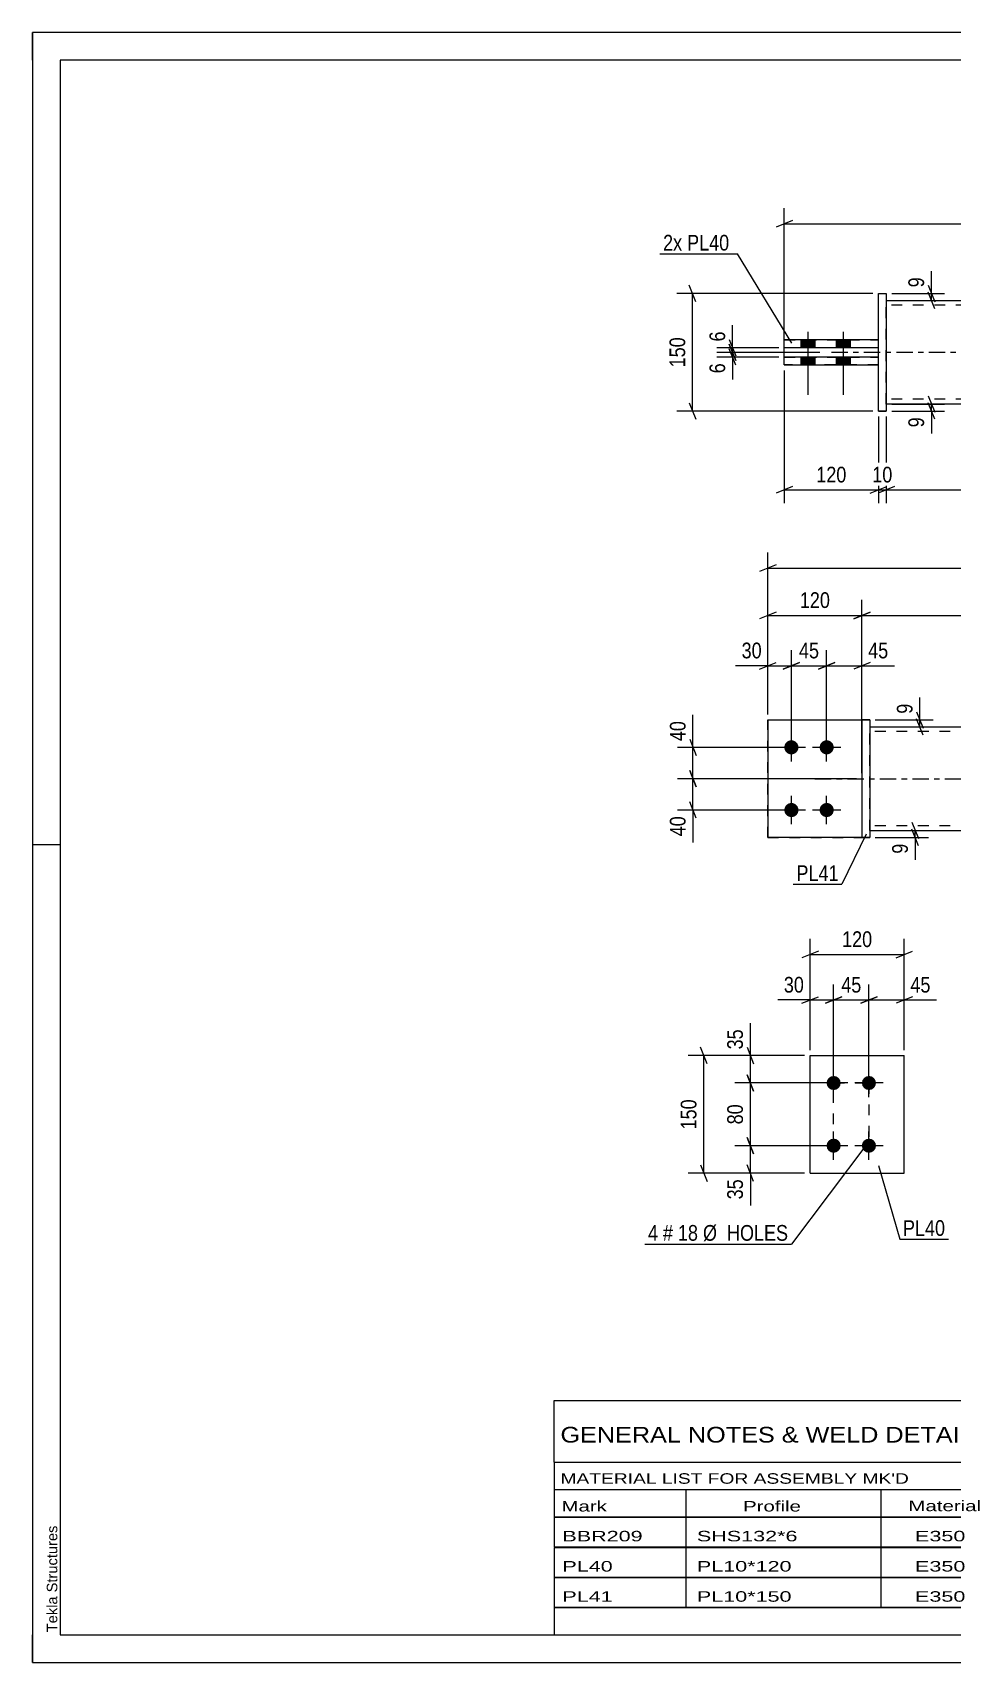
# Model space of a CAD drawing. Header units: millimetres. Extents: x 0 to 420, y 0 to 297.
# Drawn here: x 0 to 167.7, y 0 to 297 of the extents above; entities that cross this region are included whole.
import ezdxf

# ---------------------------------------------------------------- set-up
doc = ezdxf.new("R2010")
doc.units = ezdxf.units.MM
doc.linetypes.add('DXK_LINE_DOT2', pattern=[3.9198, 1.9599, -1.9599])
doc.linetypes.add('DXK_LINE_DOT3', pattern=[5.9187, 2.979, -0.9799, 0.9799, -0.9799])
doc.styles.add('Arial', font='ARIAL.TTF', dxfattribs={"height": 0.2})
doc.styles.add('Arial Narrow', font='ARIALN.TTF', dxfattribs={"height": 0.2})

# ---------------------------------------------------------------- blocks, each defined once
blk = doc.blocks.new('Unknown-581632722-1163')
at = {"color": 5, "linetype": 'Continuous'}
for p, q in [((420, 297), (0, 297)), ((0, 297), (0, 0)), ((0, 292), (0, 297)), ((415, 292), (5, 292)), ((5, 292), (5, 5)), ((5, 149), (0, 149)), ((0, 0), (0, 5)), ((5, 5), (415, 5)), ((0, 0), (420, 0))]:
    blk.add_line(p, q, dxfattribs=at)
at = {"color": 174, "linetype": 'Continuous', "style": 'Arial'}
blk.add_text('Tekla Structures', height=1.9102, rotation=90, dxfattribs=at).set_placement((4.5, 5.5))
blk = doc.blocks.new('Part-581632722-1810 - 1791')
at = {"color": 2, "linetype": 'Continuous'}
for p, q in [((152.5, 170.47), (284.75, 170.47)), ((152.5, 151.61), (284.75, 151.61))]:
    blk.add_line(p, q, dxfattribs=at)
at = {"color": 7, "linetype": 'DXK_LINE_DOT2'}
for p, q in [((152.5, 151.61), (152.5, 170.47)), ((284.75, 169.61), (152.5, 169.61)), ((284.75, 151.61), (284.75, 170.47)), ((284.75, 152.47), (152.5, 152.47))]:
    blk.add_line(p, q, dxfattribs=at)
at = {"color": 7, "linetype": 'DXK_LINE_DOT3'}
blk.add_line((142.5, 161.04), (294.75, 161.04), dxfattribs=at)
blk = doc.blocks.new('Bolt-581632722-1799 - 1791')
at = {"linetype": 'Continuous'}
for points in [[(138.22, 165.47), (137.95, 165.5), (137.69, 165.58), (137.46, 165.71), (137.26, 165.89), (137.1, 166.11), (136.99, 166.36), (136.94, 166.62), (136.94, 166.89), (136.99, 167.15), (137.1, 167.4), (137.26, 167.61), (137.46, 167.79), (137.69, 167.93), (137.95, 168.01), (138.22, 168.04), (138.48, 168.01), (138.74, 167.93), (138.97, 167.79), (139.17, 167.61), (139.33, 167.4), (139.44, 167.15), (139.49, 166.89), (139.49, 166.62), (139.44, 166.36), (139.33, 166.11), (139.17, 165.89), (138.97, 165.71), (138.74, 165.58), (138.48, 165.5)], [(144.64, 165.47), (144.38, 165.5), (144.12, 165.58), (143.89, 165.71), (143.69, 165.89), (143.53, 166.11), (143.42, 166.36), (143.37, 166.62), (143.37, 166.89), (143.42, 167.15), (143.53, 167.4), (143.69, 167.61), (143.89, 167.79), (144.12, 167.93), (144.38, 168.01), (144.64, 168.04), (144.91, 168.01), (145.17, 167.93), (145.4, 167.79), (145.6, 167.61), (145.76, 167.4), (145.87, 167.15), (145.92, 166.89), (145.92, 166.62), (145.87, 166.36), (145.76, 166.11), (145.6, 165.89), (145.4, 165.71), (145.17, 165.58), (144.91, 165.5)], [(138.22, 154.04), (137.95, 154.07), (137.69, 154.15), (137.46, 154.28), (137.26, 154.46), (137.1, 154.68), (136.99, 154.93), (136.94, 155.19), (136.94, 155.46), (136.99, 155.72), (137.1, 155.97), (137.26, 156.18), (137.46, 156.36), (137.69, 156.5), (137.95, 156.58), (138.22, 156.61), (138.48, 156.58), (138.74, 156.5), (138.97, 156.36), (139.17, 156.18), (139.33, 155.97), (139.44, 155.72), (139.49, 155.46), (139.49, 155.19), (139.44, 154.93), (139.33, 154.68), (139.17, 154.46), (138.97, 154.28), (138.74, 154.15), (138.48, 154.07)], [(144.64, 154.04), (144.38, 154.07), (144.12, 154.15), (143.89, 154.28), (143.69, 154.46), (143.53, 154.68), (143.42, 154.93), (143.37, 155.19), (143.37, 155.46), (143.42, 155.72), (143.53, 155.97), (143.69, 156.18), (143.89, 156.36), (144.12, 156.5), (144.38, 156.58), (144.64, 156.61), (144.91, 156.58), (145.17, 156.5), (145.4, 156.36), (145.6, 156.18), (145.76, 155.97), (145.87, 155.72), (145.92, 155.46), (145.92, 155.19), (145.87, 154.93), (145.76, 154.68), (145.6, 154.46), (145.4, 154.28), (145.17, 154.15), (144.91, 154.07)]]:
    blk.add_hatch(color=1, dxfattribs=at).paths.add_polyline_path(points)
at = {"color": 1, "linetype": 'Continuous'}
for p, q in [((138.22, 164.18), (138.22, 169.32)), ((144.64, 164.18), (144.64, 169.32)), ((140.79, 166.75), (135.64, 166.75)), ((147.22, 166.75), (142.07, 166.75)), ((138.22, 152.75), (138.22, 157.9)), ((144.64, 152.75), (144.64, 157.9)), ((140.79, 155.32), (135.64, 155.32)), ((147.22, 155.32), (142.07, 155.32))]:
    blk.add_line(p, q, dxfattribs=at)
blk = doc.blocks.new('Part-581632722-1820 - 1791')
at = {"color": 2, "linetype": 'Continuous'}
for p, q in [((152.5, 171.75), (151.07, 171.75)), ((151.07, 171.75), (151.07, 150.32)), ((152.5, 171.75), (152.5, 171.75)), ((152.5, 171.75), (152.5, 150.32)), ((151.07, 150.32), (152.5, 150.32))]:
    blk.add_line(p, q, dxfattribs=at)
at = {"color": 7, "linetype": 'DXK_LINE_DOT2'}
for p, q in [((151.07, 171.75), (152.5, 171.75)), ((152.5, 150.32), (151.07, 150.32))]:
    blk.add_line(p, q, dxfattribs=at)
blk = doc.blocks.new('Part-581632722-1825 - 1791')
at = {"color": 7, "linetype": 'DXK_LINE_DOT2'}
for p, q in [((133.93, 171.75), (151.07, 171.75)), ((133.93, 171.75), (151.07, 171.75)), ((133.93, 150.32), (133.93, 171.75)), ((151.07, 171.75), (151.07, 171.75)), ((151.07, 171.75), (151.07, 150.32)), ((133.93, 150.32), (151.07, 150.32)), ((151.07, 150.32), (133.93, 150.32)), ((133.93, 150.32), (133.93, 150.32))]:
    blk.add_line(p, q, dxfattribs=at)
blk = doc.blocks.new('Part-581632722-1830 - 1791')
at = {"color": 2, "linetype": 'Continuous'}
for p, q in [((133.93, 171.75), (151.07, 171.75)), ((133.93, 171.75), (133.93, 150.32)), ((151.07, 150.32), (133.93, 150.32)), ((133.93, 150.32), (133.93, 150.32))]:
    blk.add_line(p, q, dxfattribs=at)
at = {"color": 7, "linetype": 'DXK_LINE_DOT2'}
for p, q in [((133.93, 171.75), (151.07, 171.75)), ((151.07, 171.75), (151.07, 171.75)), ((151.07, 171.75), (151.07, 150.32)), ((133.93, 150.32), (151.07, 150.32)), ((133.93, 150.32), (133.93, 150.32))]:
    blk.add_line(p, q, dxfattribs=at)
blk = doc.blocks.new('Part-581632722-2156 - 2128')
at = {"color": 2, "linetype": 'Continuous'}
for p, q in [((155.5, 248.17), (287.74, 248.17)), ((287.74, 229.31), (155.5, 229.31))]:
    blk.add_line(p, q, dxfattribs=at)
at = {"color": 7, "linetype": 'DXK_LINE_DOT2'}
for p, q in [((155.5, 229.31), (155.5, 248.17)), ((287.74, 247.31), (155.5, 247.31)), ((287.74, 248.17), (287.74, 229.31)), ((287.74, 230.17), (155.5, 230.17))]:
    blk.add_line(p, q, dxfattribs=at)
at = {"color": 7, "linetype": 'DXK_LINE_DOT3'}
blk.add_line((145.5, 238.74), (297.74, 238.74), dxfattribs=at)
blk = doc.blocks.new('Part-581632722-2140 - 2128')
at = {"color": 2, "linetype": 'Continuous'}
for p, q in [((154.07, 249.46), (155.5, 249.46)), ((154.07, 228.03), (154.07, 249.46)), ((155.5, 249.45), (155.5, 249.46)), ((155.5, 249.46), (155.5, 228.03)), ((155.5, 228.03), (154.07, 228.03)), ((154.07, 228.03), (154.07, 228.03))]:
    blk.add_line(p, q, dxfattribs=at)
at = {"color": 7, "linetype": 'DXK_LINE_DOT2'}
for p, q in [((154.07, 249.45), (155.5, 249.45)), ((154.07, 228.03), (155.5, 228.03)), ((154.07, 228.03), (154.07, 228.03))]:
    blk.add_line(p, q, dxfattribs=at)
blk = doc.blocks.new('Part-581632722-2150 - 2128')
at = {"color": 2, "linetype": 'Continuous'}
for p, q in [((154.07, 237.87), (136.92, 237.87)), ((136.92, 236.44), (136.92, 237.87)), ((154.07, 236.44), (154.07, 237.87)), ((136.92, 236.44), (154.07, 236.44)), ((136.92, 236.44), (136.92, 236.44))]:
    blk.add_line(p, q, dxfattribs=at)
at = {"color": 7, "linetype": 'DXK_LINE_DOT2'}
for p, q in [((136.92, 237.87), (154.07, 237.87)), ((154.07, 236.44), (136.92, 236.44))]:
    blk.add_line(p, q, dxfattribs=at)
blk = doc.blocks.new('Part-581632722-2145 - 2128')
at = {"color": 2, "linetype": 'Continuous'}
for p, q in [((154.07, 241.01), (136.92, 241.01)), ((136.92, 239.59), (136.92, 241.01)), ((154.07, 239.58), (154.07, 241.01)), ((136.92, 239.59), (154.07, 239.59)), ((136.92, 239.58), (136.92, 239.59))]:
    blk.add_line(p, q, dxfattribs=at)
at = {"color": 7, "linetype": 'DXK_LINE_DOT2'}
for p, q in [((136.92, 241.01), (154.07, 241.01)), ((154.07, 239.58), (136.92, 239.58))]:
    blk.add_line(p, q, dxfattribs=at)
blk = doc.blocks.new('Bolt-581632722-2158 - 2128')
at = {"linetype": 'Continuous'}
for points in [[(139.92, 239.59), (142.5, 239.59), (142.5, 241.01), (139.92, 241.01)], [(139.92, 239.59), (142.5, 239.59), (142.5, 241.01), (139.92, 241.01)], [(146.35, 239.59), (148.92, 239.59), (148.92, 241.01), (146.35, 241.01)], [(146.35, 239.59), (148.92, 239.59), (148.92, 241.01), (146.35, 241.01)], [(139.92, 236.44), (142.5, 236.44), (142.5, 237.87), (139.92, 237.87)], [(139.92, 236.44), (142.5, 236.44), (142.5, 237.87), (139.92, 237.87)], [(146.35, 236.44), (148.92, 236.44), (148.92, 237.87), (146.35, 237.87)], [(146.35, 236.44), (148.92, 236.44), (148.92, 237.87), (146.35, 237.87)]]:
    blk.add_hatch(color=1, dxfattribs=at).paths.add_polyline_path(points)
at = {"color": 1, "linetype": 'Continuous'}
for p, q in [((139.92, 241.01), (139.92, 239.59)), ((139.92, 241.01), (139.92, 239.59)), ((141.21, 242.44), (141.21, 231.01)), ((141.21, 242.44), (141.21, 231.01)), ((142.5, 241.01), (142.5, 239.59)), ((142.5, 241.01), (142.5, 239.59)), ((146.35, 241.01), (146.35, 239.59)), ((146.35, 241.01), (146.35, 239.59)), ((147.64, 242.44), (147.64, 231.01)), ((147.64, 242.44), (147.64, 231.01)), ((148.92, 241.01), (148.92, 239.59)), ((148.92, 241.01), (148.92, 239.59)), ((139.92, 237.87), (139.92, 236.44)), ((139.92, 237.87), (139.92, 236.44)), ((142.5, 237.87), (142.5, 236.44)), ((142.5, 237.87), (142.5, 236.44)), ((146.35, 237.87), (146.35, 236.44)), ((146.35, 237.87), (146.35, 236.44)), ((148.92, 237.87), (148.92, 236.44)), ((148.92, 237.87), (148.92, 236.44))]:
    blk.add_line(p, q, dxfattribs=at)
blk = doc.blocks.new('Bolt-581632722-1444 - 1410')
at = {"linetype": 'Continuous'}
for points in [[(145.91, 104.3, -1), (145.91, 106.87, -1)], [(152.34, 104.3, -1), (152.34, 106.87, -1)], [(145.91, 92.87, -1), (145.91, 95.45, -1)], [(152.34, 92.87, -1), (152.34, 95.45, -1)]]:
    blk.add_hatch(color=1, dxfattribs=at).paths.add_polyline_path(points)
at = {"color": 1, "linetype": 'Continuous'}
for p, q in [((145.91, 103.02), (145.91, 108.16)), ((152.34, 103.02), (152.34, 108.16)), ((148.48, 105.59), (143.34, 105.59)), ((154.91, 105.59), (149.77, 105.59)), ((145.91, 91.59), (145.91, 96.73)), ((152.34, 91.59), (152.34, 96.73)), ((148.48, 94.16), (143.34, 94.16)), ((154.91, 94.16), (149.77, 94.16))]:
    blk.add_line(p, q, dxfattribs=at)
blk = doc.blocks.new('Part-581632722-1459 - 1410')
at = {"color": 2, "linetype": 'Continuous'}
for p, q in [((141.63, 89.16), (141.63, 110.59)), ((141.63, 110.59), (158.77, 110.59)), ((158.77, 89.16), (158.77, 110.59)), ((141.63, 89.16), (158.77, 89.16))]:
    blk.add_line(p, q, dxfattribs=at)
blk = doc.blocks.new('Rectangle-581632722-1568 - 1410')
at = {"color": 1, "linetype": 'DXK_LINE_DOT2'}
blk.add_lwpolyline([(145.91, 105.59), (152.34, 105.59), (152.34, 94.16), (145.91, 94.16), (145.91, 105.59)], close=True, dxfattribs=at)
blk = doc.blocks.new('StraightDimension-581632722-1869 - 1791')
at = {"color": 7, "linetype": 'Continuous'}
for p, q in [((150.07, 161.04), (117.44, 161.04)), ((119.69, 162.54), (120.89, 159.54)), ((120.29, 155.32), (120.29, 161.04)), ((137.22, 155.32), (117.44, 155.32)), ((120.89, 153.82), (119.69, 156.82))]:
    blk.add_line(p, q, dxfattribs=at)
at = {"color": 0}
blk.add_wipeout([(119.54, 154.8), (115.34, 154.8), (115.34, 149.94), (119.54, 149.94)], dxfattribs=at)
at = {"color": 7, "linetype": 'Continuous'}
blk.add_line((120.29, 155.32), (120.29, 149.42), dxfattribs=at)
blk.add_line((120.29, 155.32), (120.29, 149.42), dxfattribs=at)
at = {"color": 3, "style": 'Arial Narrow'}
blk.add_text('40', height=2.863, rotation=90.0002, dxfattribs=at).set_placement((118.94, 150.54))
blk = doc.blocks.new('StraightDimension-581632722-2023 - 1791')
at = {"color": 7, "linetype": 'Continuous'}
for p, q in [((133.93, 172.75), (133.93, 202.26)), ((303.32, 172.75), (303.32, 202.26)), ((135.43, 200.01), (132.43, 198.81)), ((133.93, 199.41), (303.32, 199.41)), ((301.82, 198.81), (304.82, 200.01))]:
    blk.add_line(p, q, dxfattribs=at)
at = {"color": 0}
blk.add_wipeout([(222.88, 200.16), (222.88, 204.36), (214.37, 204.36), (214.37, 200.16)], dxfattribs=at)
at = {"color": 3, "style": 'Arial Narrow'}
blk.add_text('1186', height=2.863, dxfattribs=at).set_placement((214.97, 200.76))
blk = doc.blocks.new('StraightDimension-581632722-1908 - 1791')
at = {"color": 7, "linetype": 'Continuous'}
for p, q in [((144.64, 167.75), (144.64, 184.47)), ((151.07, 172.75), (151.07, 184.47)), ((143.14, 181.02), (146.14, 182.22)), ((144.64, 181.62), (151.07, 181.62)), ((152.57, 182.22), (149.57, 181.02))]:
    blk.add_line(p, q, dxfattribs=at)
at = {"color": 0}
blk.add_wipeout([(156.45, 182.37), (156.45, 186.57), (151.6, 186.57), (151.6, 182.37)], dxfattribs=at)
at = {"color": 7, "linetype": 'Continuous'}
blk.add_line((151.07, 181.62), (156.98, 181.62), dxfattribs=at)
blk.add_line((151.07, 181.62), (156.98, 181.62), dxfattribs=at)
at = {"color": 3, "style": 'Arial Narrow'}
blk.add_text('45', height=2.863, dxfattribs=at).set_placement((152.2, 182.97))
blk = doc.blocks.new('StraightDimension-581632722-1988 - 1791')
at = {"color": 7, "linetype": 'Continuous'}
for p, q in [((133.93, 172.75), (133.93, 193.65)), ((151.07, 162.04), (151.07, 193.65)), ((135.43, 191.4), (132.43, 190.2)), ((133.93, 190.8), (151.07, 190.8)), ((149.57, 190.2), (152.57, 191.4))]:
    blk.add_line(p, q, dxfattribs=at)
at = {"color": 0}
blk.add_wipeout([(145.84, 191.55), (145.84, 195.75), (139.16, 195.75), (139.16, 191.55)], dxfattribs=at)
at = {"color": 3, "style": 'Arial Narrow'}
blk.add_text('120', height=2.863, dxfattribs=at).set_placement((139.76, 192.15))
blk = doc.blocks.new('StraightDimension-581632722-1924 - 1791')
at = {"color": 7, "linetype": 'Continuous'}
for p, q in [((138.22, 167.75), (138.22, 184.47)), ((144.64, 167.75), (144.64, 184.47)), ((136.72, 181.02), (139.72, 182.22)), ((138.22, 181.62), (144.64, 181.62)), ((146.14, 182.22), (143.14, 181.02))]:
    blk.add_line(p, q, dxfattribs=at)
at = {"color": 0}
blk.add_wipeout([(143.86, 182.37), (143.86, 186.57), (139, 186.57), (139, 182.37)], dxfattribs=at)
at = {"color": 3, "style": 'Arial Narrow'}
blk.add_text('45', height=2.863, dxfattribs=at).set_placement((139.6, 182.97))
blk = doc.blocks.new('StraightDimension-581632722-1860 - 1791')
at = {"color": 7, "linetype": 'Continuous'}
for p, q in [((153.5, 151.61), (163.18, 151.61)), ((160.18, 153.11), (161.38, 150.11)), ((161.38, 148.82), (160.18, 151.82)), ((160.78, 150.32), (160.78, 151.61)), ((153.5, 150.32), (163.18, 150.32))]:
    blk.add_line(p, q, dxfattribs=at)
at = {"color": 0}
blk.add_wipeout([(160.03, 149.8), (155.83, 149.8), (155.83, 146.77), (160.03, 146.77)], dxfattribs=at)
at = {"color": 7, "linetype": 'Continuous'}
blk.add_line((160.78, 150.32), (160.78, 146.25), dxfattribs=at)
blk.add_line((160.78, 150.32), (160.78, 146.25), dxfattribs=at)
at = {"color": 3, "style": 'Arial Narrow'}
blk.add_text('9', height=2.86, rotation=90.0002, dxfattribs=at).set_placement((159.43, 147.37))
blk = doc.blocks.new('StraightDimension-581632722-1878 - 1791')
at = {"color": 7, "linetype": 'Continuous'}
for p, q in [((137.22, 166.75), (117.44, 166.75)), ((119.69, 168.25), (120.89, 165.25)), ((120.29, 161.04), (120.29, 166.75)), ((150.07, 161.04), (117.44, 161.04)), ((120.89, 159.54), (119.69, 162.54))]:
    blk.add_line(p, q, dxfattribs=at)
at = {"color": 0}
blk.add_wipeout([(119.54, 172.13), (115.34, 172.13), (115.34, 167.28), (119.54, 167.28)], dxfattribs=at)
at = {"color": 7, "linetype": 'Continuous'}
blk.add_line((120.29, 166.75), (120.29, 172.66), dxfattribs=at)
blk.add_line((120.29, 166.75), (120.29, 172.66), dxfattribs=at)
at = {"color": 3, "style": 'Arial Narrow'}
blk.add_text('40', height=2.863, rotation=90.0002, dxfattribs=at).set_placement((118.94, 167.88))
blk = doc.blocks.new('StraightDimension-581632722-1937 - 1791')
at = {"color": 7, "linetype": 'Continuous'}
for p, q in [((133.93, 172.75), (133.93, 184.47)), ((138.22, 167.75), (138.22, 184.47)), ((132.43, 181.02), (135.43, 182.22)), ((133.93, 181.62), (138.22, 181.62)), ((139.72, 182.22), (136.72, 181.02))]:
    blk.add_line(p, q, dxfattribs=at)
at = {"color": 0}
blk.add_wipeout([(133.4, 182.37), (133.4, 186.57), (128.55, 186.57), (128.55, 182.37)], dxfattribs=at)
at = {"color": 7, "linetype": 'Continuous'}
blk.add_line((133.93, 181.62), (128.02, 181.62), dxfattribs=at)
blk.add_line((133.93, 181.62), (128.02, 181.62), dxfattribs=at)
at = {"color": 3, "style": 'Arial Narrow'}
blk.add_text('30', height=2.863, dxfattribs=at).set_placement((129.15, 182.97))
blk = doc.blocks.new('StraightDimension-581632722-1973 - 1791')
at = {"color": 7, "linetype": 'Continuous'}
for p, q in [((151.07, 162.04), (151.07, 193.65)), ((286.18, 172.75), (286.18, 193.65)), ((152.57, 191.4), (149.57, 190.2)), ((151.07, 190.8), (286.18, 190.8)), ((284.68, 190.2), (287.68, 191.4))]:
    blk.add_line(p, q, dxfattribs=at)
at = {"color": 0}
blk.add_wipeout([(221.97, 191.55), (221.97, 195.75), (215.28, 195.75), (215.28, 191.55)], dxfattribs=at)
at = {"color": 3, "style": 'Arial Narrow'}
blk.add_text('946', height=2.863, dxfattribs=at).set_placement((215.88, 192.15))
blk = doc.blocks.new('StraightDimension-581632722-2089 - 1791')
at = {"color": 7, "linetype": 'Continuous'}
for p, q in [((161.03, 173.25), (162.23, 170.25)), ((153.5, 171.75), (164.03, 171.75)), ((153.5, 170.47), (164.03, 170.47)), ((162.23, 168.97), (161.03, 171.97)), ((161.63, 170.47), (161.63, 171.75))]:
    blk.add_line(p, q, dxfattribs=at)
at = {"color": 0}
blk.add_wipeout([(160.88, 175.31), (156.68, 175.31), (156.68, 172.28), (160.88, 172.28)], dxfattribs=at)
at = {"color": 7, "linetype": 'Continuous'}
blk.add_line((161.63, 171.75), (161.63, 175.83), dxfattribs=at)
blk.add_line((161.63, 171.75), (161.63, 175.83), dxfattribs=at)
at = {"color": 3, "style": 'Arial Narrow'}
blk.add_text('9', height=2.86, rotation=90.0002, dxfattribs=at).set_placement((160.28, 172.88))
blk = doc.blocks.new('StraightDimension-581632722-2214 - 2128')
at = {"color": 7, "linetype": 'Continuous'}
for p, q in [((163.13, 250.96), (164.33, 247.96)), ((164.33, 246.67), (163.13, 249.67)), ((156.5, 249.46), (166.13, 249.46)), ((156.5, 248.17), (166.13, 248.17)), ((163.73, 248.17), (163.73, 249.46))]:
    blk.add_line(p, q, dxfattribs=at)
at = {"color": 0}
blk.add_wipeout([(162.98, 253.01), (158.78, 253.01), (158.78, 249.98), (162.98, 249.98)], dxfattribs=at)
at = {"color": 7, "linetype": 'Continuous'}
blk.add_line((163.73, 249.46), (163.73, 253.53), dxfattribs=at)
blk.add_line((163.73, 249.46), (163.73, 253.53), dxfattribs=at)
at = {"color": 3, "style": 'Arial Narrow'}
blk.add_text('9', height=2.86, rotation=90.0002, dxfattribs=at).set_placement((162.38, 250.58))
blk = doc.blocks.new('StraightDimension-581632722-2273 - 2128')
at = {"color": 7, "linetype": 'Continuous'}
for p, q in [((155.5, 227.03), (155.5, 211.27)), ((287.74, 227.03), (287.74, 211.27)), ((157, 214.27), (154, 213.07)), ((286.24, 213.07), (289.24, 214.27)), ((155.5, 213.67), (287.74, 213.67))]:
    blk.add_line(p, q, dxfattribs=at)
at = {"color": 0}
blk.add_wipeout([(224.96, 214.42), (224.96, 218.62), (218.28, 218.62), (218.28, 214.42)], dxfattribs=at)
at = {"color": 3, "style": 'Arial Narrow'}
blk.add_text('926', height=2.863, dxfattribs=at).set_placement((218.88, 215.02))
blk = doc.blocks.new('StraightDimension-581632722-2304 - 2128')
at = {"color": 7, "linetype": 'Continuous'}
for p, q in [((156.5, 229.31), (166.13, 229.31)), ((163.13, 230.81), (164.33, 227.81)), ((164.33, 226.53), (163.13, 229.53)), ((163.73, 228.03), (163.73, 229.31)), ((156.5, 228.03), (166.13, 228.03))]:
    blk.add_line(p, q, dxfattribs=at)
at = {"color": 0}
blk.add_wipeout([(162.98, 227.5), (158.78, 227.5), (158.78, 224.47), (162.98, 224.47)], dxfattribs=at)
at = {"color": 7, "linetype": 'Continuous'}
blk.add_line((163.73, 228.03), (163.73, 223.95), dxfattribs=at)
blk.add_line((163.73, 228.03), (163.73, 223.95), dxfattribs=at)
at = {"color": 3, "style": 'Arial Narrow'}
blk.add_text('9', height=2.86, rotation=90.0002, dxfattribs=at).set_placement((162.38, 225.07))
blk = doc.blocks.new('StraightDimension-581632722-2162 - 2128')
at = {"color": 7, "linetype": 'Continuous'}
for p, q in [((126.9, 241.08), (128.1, 238.08)), ((135.92, 239.58), (124.65, 239.58)), ((143.42, 238.73), (124.65, 238.73)), ((128.1, 237.23), (126.9, 240.23)), ((127.5, 238.73), (127.5, 239.58))]:
    blk.add_line(p, q, dxfattribs=at)
at = {"color": 0}
blk.add_wipeout([(126.75, 243.14), (122.55, 243.14), (122.55, 240.11), (126.75, 240.11)], dxfattribs=at)
at = {"color": 7, "linetype": 'Continuous'}
blk.add_line((127.5, 239.58), (127.5, 243.66), dxfattribs=at)
blk.add_line((127.5, 239.58), (127.5, 243.66), dxfattribs=at)
at = {"color": 3, "style": 'Arial Narrow'}
blk.add_text('6', height=2.86, rotation=90.0002, dxfattribs=at).set_placement((126.15, 240.71))
blk = doc.blocks.new('StraightDimension-581632722-2174 - 2128')
at = {"color": 7, "linetype": 'Continuous'}
for p, q in [((143.42, 238.73), (124.65, 238.73)), ((135.92, 237.87), (124.65, 237.87)), ((126.9, 240.23), (128.1, 237.23)), ((128.1, 236.37), (126.9, 239.37)), ((127.5, 237.87), (127.5, 238.73))]:
    blk.add_line(p, q, dxfattribs=at)
at = {"color": 0}
blk.add_wipeout([(126.75, 237.34), (122.55, 237.34), (122.55, 234.31), (126.75, 234.31)], dxfattribs=at)
at = {"color": 7, "linetype": 'Continuous'}
blk.add_line((127.5, 237.87), (127.5, 233.79), dxfattribs=at)
blk.add_line((127.5, 237.87), (127.5, 233.79), dxfattribs=at)
at = {"color": 3, "style": 'Arial Narrow'}
blk.add_text('6', height=2.86, rotation=90.0002, dxfattribs=at).set_placement((126.15, 234.91))
blk = doc.blocks.new('StraightDimension-581632722-2254 - 2128')
at = {"color": 7, "linetype": 'Continuous'}
for p, q in [((136.92, 235.44), (136.92, 211.27)), ((154.07, 227.03), (154.07, 211.27)), ((138.42, 214.27), (135.42, 213.07)), ((152.57, 213.07), (155.57, 214.27)), ((136.92, 213.67), (154.07, 213.67))]:
    blk.add_line(p, q, dxfattribs=at)
at = {"color": 0}
blk.add_wipeout([(148.84, 214.42), (148.84, 218.62), (142.15, 218.62), (142.15, 214.42)], dxfattribs=at)
at = {"color": 3, "style": 'Arial Narrow'}
blk.add_text('120', height=2.863, dxfattribs=at).set_placement((142.75, 215.02))
blk = doc.blocks.new('StraightDimension-581632722-2264 - 2128')
at = {"color": 7, "linetype": 'Continuous'}
for p, q in [((154.07, 227.03), (154.07, 211.27)), ((155.5, 227.03), (155.5, 211.27)), ((152.57, 213.07), (155.57, 214.27)), ((157, 214.27), (154, 213.07)), ((154.07, 213.67), (155.5, 213.67))]:
    blk.add_line(p, q, dxfattribs=at)
at = {"color": 0}
blk.add_wipeout([(157.21, 214.42), (157.21, 218.62), (152.35, 218.62), (152.35, 214.42)], dxfattribs=at)
at = {"color": 3, "style": 'Arial Narrow'}
blk.add_text('10', height=2.863, dxfattribs=at).set_placement((152.95, 215.02))
blk = doc.blocks.new('StraightDimension-581632722-2282 - 2128')
at = {"color": 7, "linetype": 'Continuous'}
for p, q in [((136.92, 237.44), (136.92, 265.01)), ((306.31, 237.46), (306.31, 265.01)), ((138.42, 262.76), (135.42, 261.56)), ((136.92, 262.16), (306.31, 262.16)), ((304.81, 261.56), (307.81, 262.76))]:
    blk.add_line(p, q, dxfattribs=at)
at = {"color": 0}
blk.add_wipeout([(225.88, 262.91), (225.88, 267.11), (217.36, 267.11), (217.36, 262.91)], dxfattribs=at)
at = {"color": 3, "style": 'Arial Narrow'}
blk.add_text('1186', height=2.863, dxfattribs=at).set_placement((217.96, 263.51))
blk = doc.blocks.new('StraightDimension-581632722-2293 - 2128')
at = {"color": 7, "linetype": 'Continuous'}
for p, q in [((120.82, 247.96), (119.62, 250.96)), ((153.07, 249.46), (117.37, 249.46)), ((120.22, 228.03), (120.22, 249.46)), ((119.62, 229.53), (120.82, 226.53)), ((153.07, 228.03), (117.37, 228.03))]:
    blk.add_line(p, q, dxfattribs=at)
at = {"color": 0}
blk.add_wipeout([(119.47, 242.08), (115.27, 242.08), (115.27, 235.4), (119.47, 235.4)], dxfattribs=at)
at = {"color": 3, "style": 'Arial Narrow'}
blk.add_text('150', height=2.863, rotation=90.0002, dxfattribs=at).set_placement((118.87, 236))
blk = doc.blocks.new('StraightDimension-581632722-1474 - 1410')
at = {"color": 7, "linetype": 'Continuous'}
for p, q in [((130.14, 107.09), (131.34, 104.09)), ((144.91, 105.59), (127.89, 105.59)), ((130.74, 94.16), (130.74, 105.59)), ((131.34, 92.66), (130.14, 95.66)), ((144.91, 94.16), (127.89, 94.16))]:
    blk.add_line(p, q, dxfattribs=at)
at = {"color": 0}
blk.add_wipeout([(129.99, 102.3), (125.79, 102.3), (125.79, 97.45), (129.99, 97.45)], dxfattribs=at)
at = {"color": 3, "style": 'Arial Narrow'}
blk.add_text('80', height=2.863, rotation=90.0002, dxfattribs=at).set_placement((129.39, 98.05))
blk = doc.blocks.new('StraightDimension-581632722-1484 - 1410')
at = {"color": 7, "linetype": 'Continuous'}
for p, q in [((140.63, 110.59), (127.89, 110.59)), ((130.14, 112.09), (131.34, 109.09)), ((130.74, 105.59), (130.74, 110.59)), ((131.34, 104.09), (130.14, 107.09)), ((144.91, 105.59), (127.89, 105.59))]:
    blk.add_line(p, q, dxfattribs=at)
at = {"color": 0}
blk.add_wipeout([(129.99, 115.97), (125.79, 115.97), (125.79, 111.11), (129.99, 111.11)], dxfattribs=at)
at = {"color": 7, "linetype": 'Continuous'}
blk.add_line((130.74, 110.59), (130.74, 116.49), dxfattribs=at)
blk.add_line((130.74, 110.59), (130.74, 116.49), dxfattribs=at)
at = {"color": 3, "style": 'Arial Narrow'}
blk.add_text('35', height=2.863, rotation=90.0002, dxfattribs=at).set_placement((129.39, 111.71))
blk = doc.blocks.new('StraightDimension-581632722-1461 - 1410')
at = {"color": 7, "linetype": 'Continuous'}
for p, q in [((130.14, 95.66), (131.34, 92.66)), ((144.91, 94.16), (127.89, 94.16)), ((130.74, 89.16), (130.74, 94.16)), ((140.63, 89.16), (127.89, 89.16)), ((131.34, 87.66), (130.14, 90.66))]:
    blk.add_line(p, q, dxfattribs=at)
at = {"color": 0}
blk.add_wipeout([(129.99, 88.63), (125.79, 88.63), (125.79, 83.78), (129.99, 83.78)], dxfattribs=at)
at = {"color": 7, "linetype": 'Continuous'}
blk.add_line((130.74, 89.16), (130.74, 83.25), dxfattribs=at)
blk.add_line((130.74, 89.16), (130.74, 83.25), dxfattribs=at)
at = {"color": 3, "style": 'Arial Narrow'}
blk.add_text('35', height=2.863, rotation=90.0002, dxfattribs=at).set_placement((129.39, 84.38))
blk = doc.blocks.new('StraightDimension-581632722-1498 - 1410')
at = {"color": 7, "linetype": 'Continuous'}
for p, q in [((140.63, 110.59), (119.42, 110.59)), ((122.87, 109.09), (121.67, 112.09)), ((122.27, 89.16), (122.27, 110.59)), ((140.63, 89.16), (119.42, 89.16)), ((121.67, 90.66), (122.87, 87.66))]:
    blk.add_line(p, q, dxfattribs=at)
at = {"color": 0}
blk.add_wipeout([(121.52, 103.22), (117.32, 103.22), (117.32, 96.53), (121.52, 96.53)], dxfattribs=at)
at = {"color": 3, "style": 'Arial Narrow'}
blk.add_text('150', height=2.863, rotation=90.0002, dxfattribs=at).set_placement((120.92, 97.13))
blk = doc.blocks.new('StraightDimension-581632722-1515 - 1410')
at = {"color": 7, "linetype": 'Continuous'}
for p, q in [((141.63, 111.59), (141.63, 123.56)), ((145.91, 106.59), (145.91, 123.56)), ((140.13, 120.11), (143.13, 121.31)), ((141.63, 120.71), (145.91, 120.71)), ((147.41, 121.31), (144.41, 120.11))]:
    blk.add_line(p, q, dxfattribs=at)
at = {"color": 0}
blk.add_wipeout([(141.1, 121.46), (141.1, 125.66), (136.24, 125.66), (136.24, 121.46)], dxfattribs=at)
at = {"color": 7, "linetype": 'Continuous'}
blk.add_line((141.63, 120.71), (135.72, 120.71), dxfattribs=at)
blk.add_line((141.63, 120.71), (135.72, 120.71), dxfattribs=at)
at = {"color": 3, "style": 'Arial Narrow'}
blk.add_text('30', height=2.863, dxfattribs=at).set_placement((136.84, 122.06))
blk = doc.blocks.new('StraightDimension-581632722-1528 - 1410')
at = {"color": 7, "linetype": 'Continuous'}
for p, q in [((145.91, 106.59), (145.91, 123.56)), ((152.34, 106.59), (152.34, 123.56)), ((144.41, 120.11), (147.41, 121.31)), ((145.91, 120.71), (152.34, 120.71)), ((153.84, 121.31), (150.84, 120.11))]:
    blk.add_line(p, q, dxfattribs=at)
at = {"color": 0}
blk.add_wipeout([(151.55, 121.46), (151.55, 125.66), (146.7, 125.66), (146.7, 121.46)], dxfattribs=at)
at = {"color": 3, "style": 'Arial Narrow'}
blk.add_text('45', height=2.863, dxfattribs=at).set_placement((147.3, 122.06))
blk = doc.blocks.new('StraightDimension-581632722-1538 - 1410')
at = {"color": 7, "linetype": 'Continuous'}
for p, q in [((152.34, 106.59), (152.34, 123.56)), ((158.77, 111.59), (158.77, 123.56)), ((150.84, 120.11), (153.84, 121.31)), ((152.34, 120.71), (158.77, 120.71)), ((160.27, 121.31), (157.27, 120.11))]:
    blk.add_line(p, q, dxfattribs=at)
at = {"color": 0}
blk.add_wipeout([(164.15, 121.46), (164.15, 125.66), (159.29, 125.66), (159.29, 121.46)], dxfattribs=at)
at = {"color": 7, "linetype": 'Continuous'}
blk.add_line((158.77, 120.71), (164.67, 120.71), dxfattribs=at)
blk.add_line((158.77, 120.71), (164.67, 120.71), dxfattribs=at)
at = {"color": 3, "style": 'Arial Narrow'}
blk.add_text('45', height=2.863, dxfattribs=at).set_placement((159.89, 122.06))
blk = doc.blocks.new('StraightDimension-581632722-1552 - 1410')
at = {"color": 7, "linetype": 'Continuous'}
for p, q in [((141.63, 111.59), (141.63, 131.86)), ((158.77, 111.59), (158.77, 131.86)), ((143.13, 129.61), (140.13, 128.41)), ((141.63, 129.01), (158.77, 129.01)), ((157.27, 128.41), (160.27, 129.61))]:
    blk.add_line(p, q, dxfattribs=at)
at = {"color": 0}
blk.add_wipeout([(153.54, 129.76), (153.54, 133.96), (146.85, 133.96), (146.85, 129.76)], dxfattribs=at)
at = {"color": 3, "style": 'Arial Narrow'}
blk.add_text('120', height=2.863, dxfattribs=at).set_placement((147.45, 130.36))
blk = doc.blocks.new('Unknown-581632722-3379')
at = {"color": 7, "linetype": 'Continuous'}
for p, q in [((95, 47.75), (255, 47.75)), ((95, 36.5), (95, 47.75)), ((255, 47.75), (255, 36.5)), ((95, 36.5), (255, 36.5)), ((95, 36.5), (95, 31.5)), ((255, 36.5), (255, 31.5)), ((95, 31.5), (255, 31.5)), ((95, 31.5), (95, 26.5)), ((119, 31.5), (119, 26.5)), ((154.5, 31.5), (154.5, 26.5)), ((180.5, 31.5), (180.5, 26.5)), ((193.5, 31.5), (193.5, 26.5)), ((211, 31.5), (211, 26.5)), ((233, 31.5), (233, 26.5)), ((255, 31.5), (255, 26.5)), ((95, 26.5), (255, 26.5)), ((95, 26.45), (95, 21.05)), ((95, 26.45), (255, 26.45)), ((119, 26.5), (119, 21)), ((154.5, 26.5), (154.5, 21)), ((180.5, 26.5), (180.5, 21)), ((193.5, 26.5), (193.5, 21)), ((211, 26.5), (211, 21)), ((233, 26.5), (233, 21)), ((255, 26.45), (255, 21.05)), ((95, 21.05), (255, 21.05)), ((95, 20.95), (95, 15.55)), ((95, 20.95), (255, 20.95)), ((119, 21), (119, 15.5)), ((154.5, 21), (154.5, 15.5)), ((180.5, 21), (180.5, 15.5)), ((193.5, 21), (193.5, 15.5)), ((211, 21), (211, 15.5)), ((233, 21), (233, 15.5)), ((255, 20.95), (255, 15.55)), ((95, 15.55), (255, 15.55)), ((95, 15.45), (95, 10.05)), ((95, 15.45), (255, 15.45)), ((119, 15.5), (119, 10)), ((154.5, 15.5), (154.5, 10)), ((180.5, 15.5), (180.5, 10)), ((193.5, 15.5), (193.5, 10)), ((211, 15.5), (211, 10)), ((233, 15.5), (233, 10)), ((255, 15.45), (255, 10.05)), ((95, 10.05), (255, 10.05)), ((95, 10), (255, 10)), ((95, 10), (95, 5)), ((211, 10), (211, 5)), ((233, 10), (233, 5)), ((255, 10), (255, 5)), ((95, 5), (255, 5))]:
    blk.add_line(p, q, dxfattribs=at)
at = {"color": 7, "style": 'Arial Narrow'}
for s, height, width, p in [('GENERAL NOTES & WELD DETAILS :', 2.8633, 1.4, (96.15, 40.06)), ('REFER TYP DRAWING TYP-01', 1.9089, 1.6, (179.7, 40.16)), ("MATERIAL LIST FOR ASSEMBLY MK'D", 1.9089, 1.6, (96.15, 32.56)), ('BBR209', 1.909, 1.794707, (187.48, 32.47)), ('3', 1.91, 1.794707, (217.08, 32.56)), ('No. Required', 1.9089, 1.6, (226.41, 32.56)), ('Mark', 1.909, 1.7, (96.34, 27.5)), ('Profile', 1.909, 1.7, (129.41, 27.5)), ('Material', 1.909, 1.7, (159.54, 27.56)), ('No.', 1.909, 1.7, (184.5, 27.56)), ('Length', 1.909, 1.7, (195, 27.56)), ('Area', 1.909, 1.7, (217.5, 27.56)), ('Weight', 1.909, 1.7, (237, 27.56))]:
    blk.add_text(s, height=height, dxfattribs=dict(at, width=width)).set_placement(p)
at = {"color": 7, "linetype": 'Continuous', "style": 'Arial Narrow'}
for s, height, width, p in [('BBR209', 1.909, 1.794707, (96.5, 22.06)), ('SHS132*6', 1.909, 1.794707, (121, 22.06)), ('E350', 1.909, 1.794707, (160.74, 22.06)), ('1', 1.91, 1.794707, (184.86, 22.06)), ('926', 1.909, 1.794707, (199.77, 22.06)), ('0.5', 1.909, 1.794707, (221.32, 22.06)), ('22.0', 1.909, 1.794707, (240.14, 22.06)), ('PL40', 1.909, 1.794707, (96.5, 16.56)), ('PL10*120', 1.909, 1.794707, (121, 16.56)), ('E350', 1.909, 1.794707, (160.74, 16.56)), ('4', 1.91, 1.794707, (184.86, 16.56)), ('150', 1.909, 1.794707, (199.77, 16.56)), ('0.0', 1.909, 1.794707, (221.32, 16.56)), ('5.7', 1.909, 1.794707, (242.33, 16.56)), ('PL41', 1.909, 1.794707, (96.5, 11.06)), ('PL10*150', 1.909, 1.794707, (121, 11.06)), ('E350', 1.909, 1.794707, (160.74, 11.06)), ('2', 1.91, 1.794707, (184.86, 11.06)), ('150', 1.909, 1.794707, (199.77, 11.06)), ('0.1', 1.909, 1.794707, (221.32, 11.06)), ('3.5', 1.909, 1.794707, (242.33, 11.06)), ('Total', 1.909, 1.7, (197.33, 6.5)), ('0.8', 1.909, 1.794707, (220.83, 6.5)), ('31.2', 1.909, 1.794707, (240.14, 6.5))]:
    blk.add_text(s, height=height, dxfattribs=dict(at, width=width)).set_placement(p)
blk = doc.blocks.new('Mark-581632722-1816 - 1791')
at = {"color": 0}
blk.add_wipeout([(146.82, 142.39), (146.82, 145.39), (139.14, 145.39), (139.14, 142.39)], dxfattribs=at)
blk.add_wipeout([(146.82, 142.39), (146.82, 145.39), (139.14, 145.39), (139.14, 142.39)], dxfattribs=at)
at = {"color": 30, "linetype": 'Continuous'}
for p in [(151.84, 150.94), (138.54, 141.79)]:
    blk.add_line(p, (147.42, 141.79), dxfattribs=at)
at = {"color": 3, "style": 'Arial Narrow'}
blk.add_text('PL41', height=2.863, dxfattribs=at).set_placement((139.14, 142.39))
blk = doc.blocks.new('MarkSet-581632722-2335 - 2128')
at = {"color": 30, "linetype": 'Continuous'}
blk.add_line((138.3, 240.39), (128.39, 256.68), dxfattribs=at)
at = {"color": 0}
blk.add_wipeout([(118.32, 257.28), (118.32, 260.28), (114.84, 260.28), (114.84, 257.28)], dxfattribs=at)
blk.add_wipeout([(118.32, 257.28), (118.32, 260.28), (114.84, 260.28), (114.84, 257.28)], dxfattribs=at)
blk.add_wipeout([(126.89, 257.28), (126.89, 260.28), (119.22, 260.28), (119.22, 257.28)], dxfattribs=at)
blk.add_wipeout([(126.89, 257.28), (126.89, 260.28), (119.22, 260.28), (119.22, 257.28)], dxfattribs=at)
at = {"color": 30, "linetype": 'Continuous'}
blk.add_line((114.24, 256.68), (128.39, 256.68), dxfattribs=at)
at = {"color": 3, "style": 'Arial Narrow'}
for s, p in [('2x', (114.84, 257.28)), ('PL40', (119.22, 257.28))]:
    blk.add_text(s, height=2.863, dxfattribs=at).set_placement(p)
blk = doc.blocks.new('Mark-581632722-1440 - 1410')
at = {"color": 0}
blk.add_wipeout([(113.92, 76.84), (113.92, 79.84), (112.1, 79.84), (112.1, 76.84)], dxfattribs=at)
blk.add_wipeout([(113.92, 76.84), (113.92, 79.84), (112.1, 79.84), (112.1, 76.84)], dxfattribs=at)
blk.add_wipeout([(116.65, 76.84), (116.65, 79.84), (114.82, 79.84), (114.82, 76.84)], dxfattribs=at)
blk.add_wipeout([(116.65, 76.84), (116.65, 79.84), (114.82, 79.84), (114.82, 76.84)], dxfattribs=at)
at = {"color": 3, "style": 'Arial Narrow'}
blk.add_text('4', height=2.86, dxfattribs=at).set_placement((112.1, 76.84))
at = {"color": 0}
blk.add_wipeout([(121.21, 76.84), (121.21, 79.84), (117.55, 79.84), (117.55, 76.84)], dxfattribs=at)
blk.add_wipeout([(121.21, 76.84), (121.21, 79.84), (117.55, 79.84), (117.55, 76.84)], dxfattribs=at)
at = {"color": 3, "style": 'Arial Narrow'}
blk.add_text('#', height=2.86, dxfattribs=at).set_placement((114.82, 76.84))
at = {"color": 0}
blk.add_wipeout([(137.64, 76.84), (137.64, 79.84), (122.11, 79.84), (122.11, 76.84)], dxfattribs=at)
blk.add_wipeout([(137.64, 76.84), (137.64, 79.84), (122.11, 79.84), (122.11, 76.84)], dxfattribs=at)
at = {"color": 7, "linetype": 'Continuous'}
for p in [(151.97, 94.43), (111.5, 76.24)]:
    blk.add_line(p, (138.24, 76.24), dxfattribs=at)
at = {"color": 3, "style": 'Arial Narrow'}
for s, p in [('18', (117.55, 76.84)), ('Ø  HOLES', (122.11, 76.84))]:
    blk.add_text(s, height=2.863, dxfattribs=at).set_placement(p)
blk = doc.blocks.new('Mark-581632722-1455 - 1410')
at = {"color": 0}
blk.add_wipeout([(166.21, 77.72), (166.21, 80.72), (158.54, 80.72), (158.54, 77.72)], dxfattribs=at)
blk.add_wipeout([(166.21, 77.72), (166.21, 80.72), (158.54, 80.72), (158.54, 77.72)], dxfattribs=at)
at = {"color": 30, "linetype": 'Continuous'}
for p, q in [((154.07, 90.57), (157.94, 77.12)), ((157.94, 77.12), (166.81, 77.12))]:
    blk.add_line(p, q, dxfattribs=at)
at = {"color": 3, "style": 'Arial Narrow'}
blk.add_text('PL40', height=2.863, dxfattribs=at).set_placement((158.54, 77.72))

msp = doc.modelspace()

# ---------------------------------------------------------------- block references
for name in ['Unknown-581632722-1163', 'Part-581632722-2156 - 2128', 'Part-581632722-2140 - 2128', 'Part-581632722-2145 - 2128', 'Bolt-581632722-2158 - 2128', 'Part-581632722-2150 - 2128', 'Part-581632722-1825 - 1791', 'Part-581632722-1830 - 1791', 'Bolt-581632722-1799 - 1791', 'Part-581632722-1810 - 1791', 'Part-581632722-1820 - 1791', 'Part-581632722-1459 - 1410', 'Bolt-581632722-1444 - 1410', 'Rectangle-581632722-1568 - 1410', 'Unknown-581632722-3379']:
    msp.add_blockref(name, (0, 0))

# ---------------------------------------------------------------- next in the draw order: block references
for name in ['StraightDimension-581632722-2214 - 2128', 'StraightDimension-581632722-2162 - 2128', 'StraightDimension-581632722-2273 - 2128', 'StraightDimension-581632722-2023 - 1791', 'StraightDimension-581632722-1869 - 1791', 'StraightDimension-581632722-1860 - 1791', 'StraightDimension-581632722-1474 - 1410', 'Mark-581632722-1455 - 1410']:
    msp.add_blockref(name, (0, 0))

# ---------------------------------------------------------------- next in the draw order: block references
for name in ['StraightDimension-581632722-2174 - 2128', 'StraightDimension-581632722-2304 - 2128', 'StraightDimension-581632722-1908 - 1791', 'Mark-581632722-1816 - 1791', 'StraightDimension-581632722-1484 - 1410', 'StraightDimension-581632722-1461 - 1410']:
    msp.add_blockref(name, (0, 0))

# ---------------------------------------------------------------- next in the draw order: block references
for name in ['StraightDimension-581632722-2282 - 2128', 'StraightDimension-581632722-2254 - 2128', 'StraightDimension-581632722-1988 - 1791', 'StraightDimension-581632722-1498 - 1410']:
    msp.add_blockref(name, (0, 0))

# ---------------------------------------------------------------- next in the draw order: block references
for name in ['StraightDimension-581632722-2264 - 2128', 'StraightDimension-581632722-1924 - 1791', 'StraightDimension-581632722-1515 - 1410', 'Mark-581632722-1440 - 1410']:
    msp.add_blockref(name, (0, 0))

# ---------------------------------------------------------------- next in the draw order: block references
for name in ['StraightDimension-581632722-2293 - 2128', 'StraightDimension-581632722-1878 - 1791', 'StraightDimension-581632722-1528 - 1410']:
    msp.add_blockref(name, (0, 0))

# ---------------------------------------------------------------- next in the draw order: block references
for name in ['MarkSet-581632722-2335 - 2128', 'StraightDimension-581632722-1973 - 1791', 'StraightDimension-581632722-1937 - 1791', 'StraightDimension-581632722-1538 - 1410']:
    msp.add_blockref(name, (0, 0))

# ---------------------------------------------------------------- next in the draw order: block references
for name in ['StraightDimension-581632722-2089 - 1791', 'StraightDimension-581632722-1552 - 1410']:
    msp.add_blockref(name, (0, 0))

doc.saveas('drawing.dxf')
